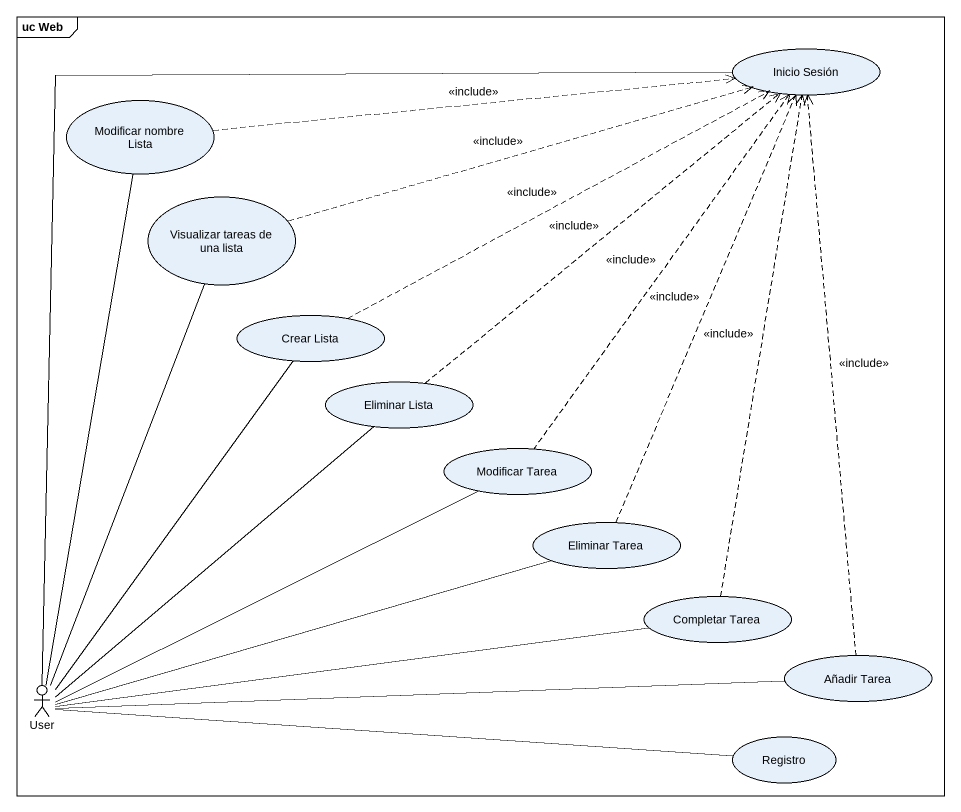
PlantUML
@startuml
mainframe uc Web
usecase "Inicio Sesión" as Inicio_Sesión
usecase "Modificar nombre Lista" as Modificar_nombre_Lista
usecase "Visualizar tareas de una lista" as Visualizar_tareas_de_una
usecase "Crear Lista" as Crear_Lista
usecase "Eliminar Lista" as Eliminar_Lista
usecase "Modificar Tarea" as Modificar_Tarea
usecase "Eliminar Tarea" as Eliminar_Tarea
usecase "Completar Tarea" as Completar_Tarea
usecase "Añadir Tarea" as Añadir_Tarea
actor User
usecase Registro
Modificar_nombre_Lista .right.> Inicio_Sesión : <<include>>
Visualizar_tareas_de_una .right.> Inicio_Sesión : <<include>>
Crear_Lista .right.> Inicio_Sesión : <<include>>
Eliminar_Lista .up.> Inicio_Sesión : <<include>>
Modificar_Tarea .up.> Inicio_Sesión : <<include>>
Eliminar_Tarea .up.> Inicio_Sesión : <<include>>
Completar_Tarea .up.> Inicio_Sesión : <<include>>
Añadir_Tarea .up.> Inicio_Sesión : <<include>>
User -up- Inicio_Sesión
User -up- Modificar_nombre_Lista
User -up- Visualizar_tareas_de_una
User -up- Crear_Lista
User -up- Eliminar_Lista
User -right- Modificar_Tarea
User -right- Eliminar_Tarea
User -right- Completar_Tarea
User -right- Añadir_Tarea
User -right- Registro
@enduml
